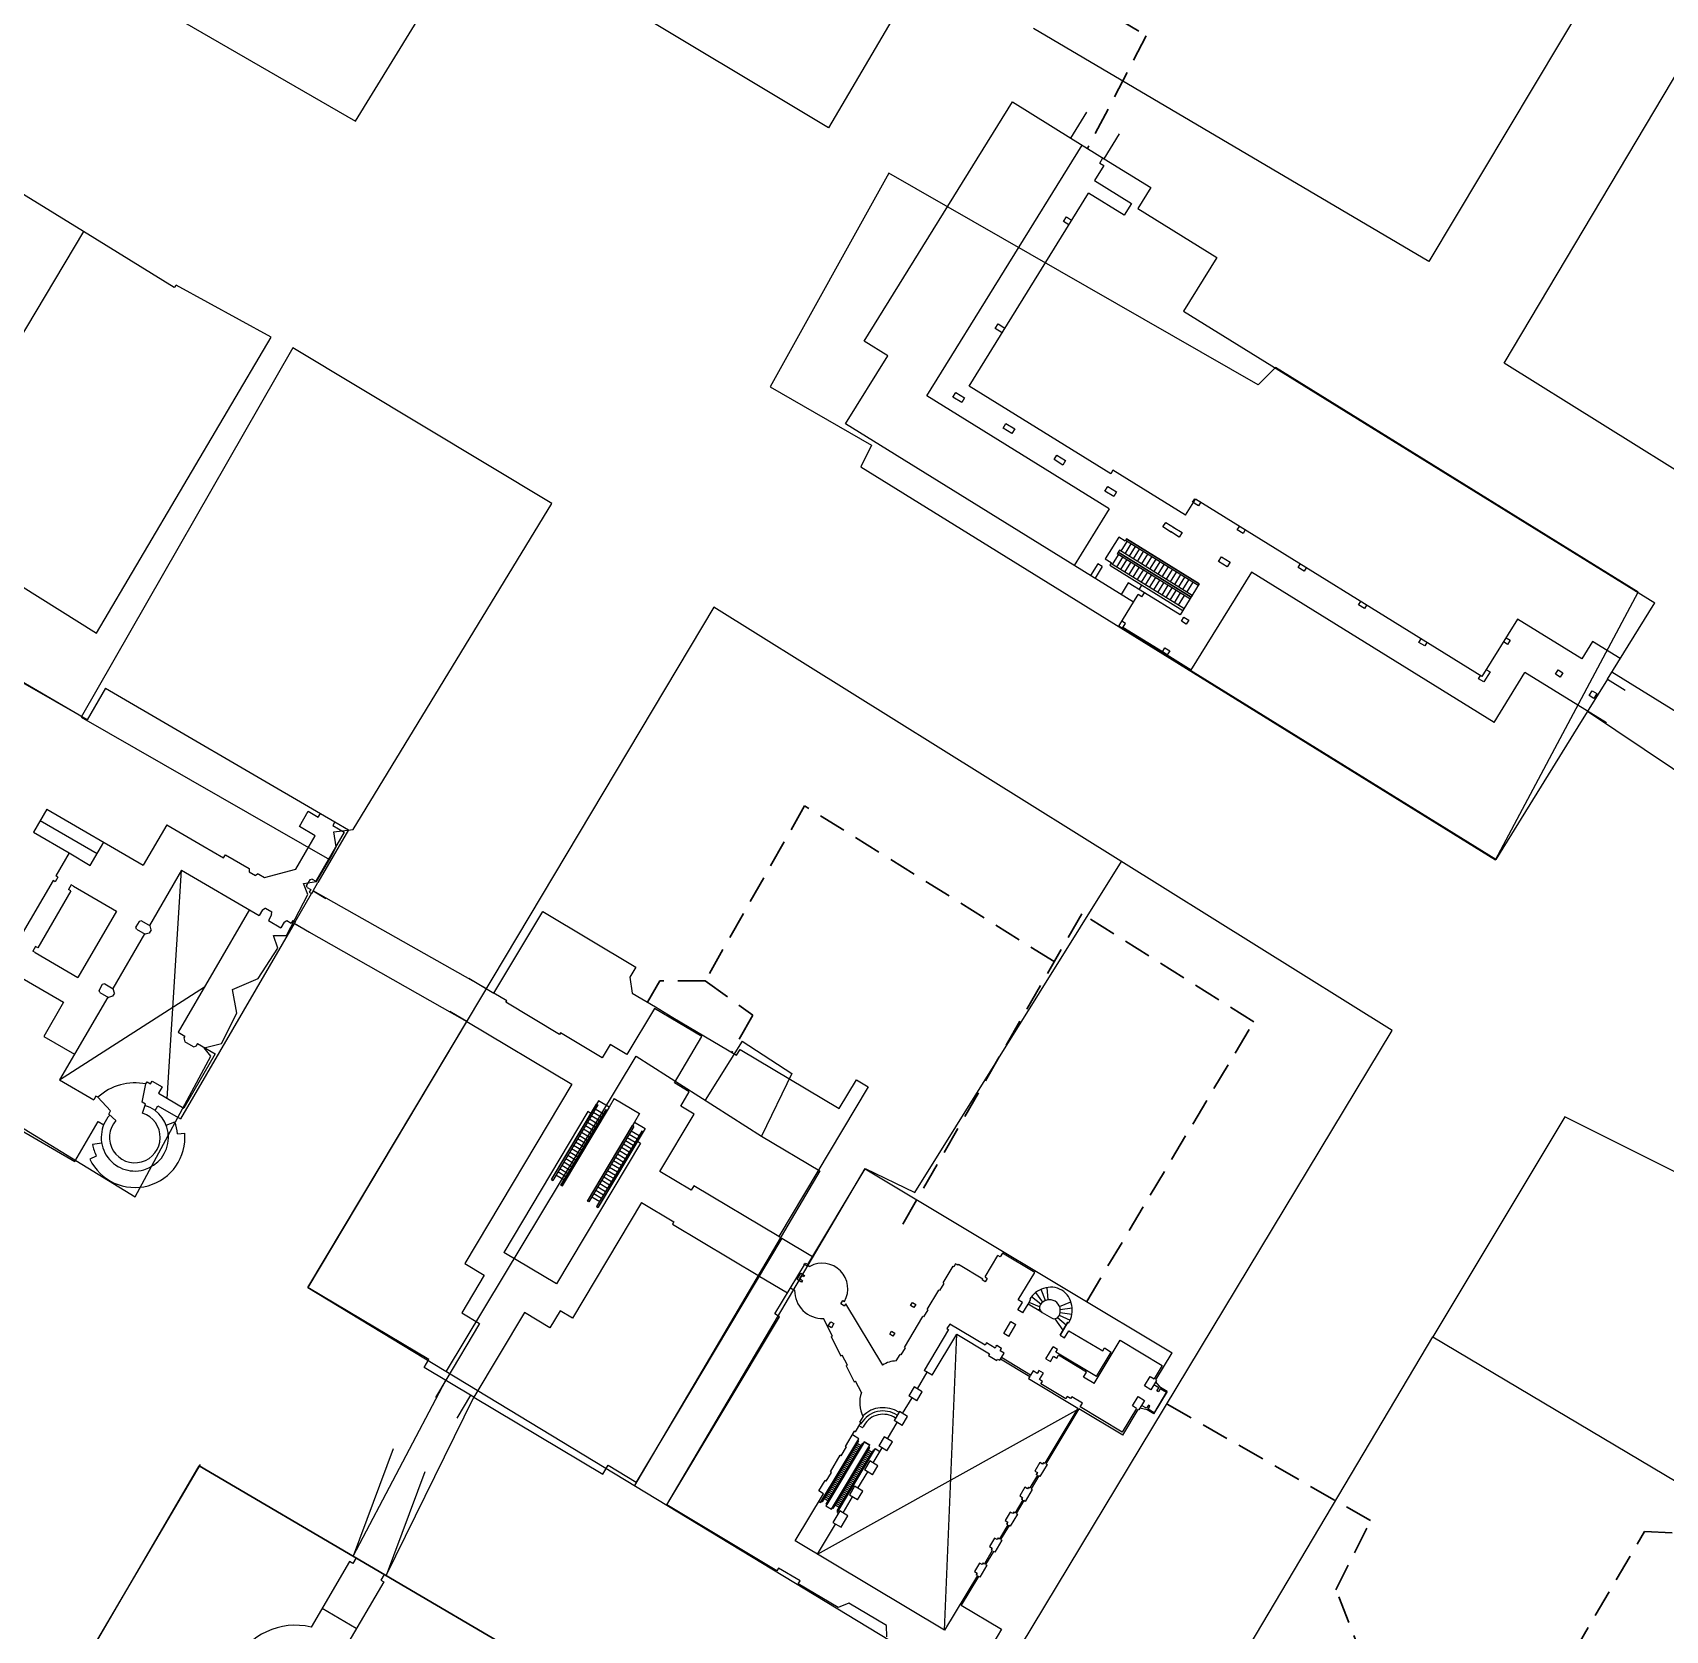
# Model space of a CAD drawing. Header units: inches. Extents: x 2320 to 12644, y -1199 to 8127.
# Drawn here: x 6858 to 7806, y 5001 to 5929 of the extents above; entities that cross this region are included whole.
import ezdxf

# ---------------------------------------------------------------- set-up
doc = ezdxf.new("R2010")
doc.units = ezdxf.units.IN
doc.header["$LTSCALE"] = 32
doc.header["$MEASUREMENT"] = 0
doc.linetypes.add('DASHED', pattern=[0.75, 0.5, -0.25])
doc.layers.add('Buildings', color=1, linetype='Continuous')
doc.layers.add('Floor Plan', color=4, linetype='Continuous')
doc.layers.add('Pathways', color=30, linetype='DASHED', lineweight=30)

msp = doc.modelspace()

# ---------------------------------------------------------------- linework, layer by layer
at = {"layer": 'Buildings'}
for p, q in [((7045.63, 5877.36), (7234.97, 6185.81)), ((7484.48, 6151.96), (7320.23, 5873.6)), ((6876.36, 5975.16), (7045.63, 5877.36)), ((7320.23, 5873.6), (7157.23, 5971.4)), ((7771.62, 5967.64), (7668.8, 5795.86)), ((7668.8, 5795.86), (7439.34, 5931.28)), ((7712.69, 5736.93), (7825.53, 5926.27)), ((6887.65, 5813.41), (6757.25, 5893.66)), ((7355.34, 5847.27), (7286.37, 5723.14)), ((7569.74, 5724.39), (7355.34, 5847.27)), ((6887.65, 5813.41), (6774.8, 5624.08)), ((6940.31, 5780.81), (6887.65, 5813.41)), ((6941.56, 5782.07), (6940.31, 5780.81)), ((6996.74, 5751.98), (6941.56, 5782.07)), ((7009.27, 5745.71), (6886.39, 5531.3)), ((6895.17, 5580.2), (6996.74, 5751.98)), ((7159.74, 5655.43), (7009.27, 5745.71)), ((7833.06, 5661.7), (7712.69, 5736.93)), ((7579.78, 5734.42), (7569.74, 5724.39)), ((7790.43, 5604.02), (7579.78, 5734.42)), ((7286.37, 5723.14), (7345.3, 5689.29)), ((7345.3, 5689.29), (7339.03, 5676.74)), ((7339.03, 5676.74), (7707.67, 5448.54)), ((7044.38, 5466.1), (7159.74, 5655.43)), ((6841.25, 5614.05), (6895.17, 5580.2)), ((6749.72, 5610.29), (6886.68, 5531.8)), ((7707.67, 5448.54), (7790.43, 5604.02)), ((7253.78, 5595.25), (7018.05, 5200.28)), ((7647.49, 5349.49), (7253.78, 5595.25)), ((6886.39, 5531.3), (7030.48, 5448.72)), ((7033.1, 5464.85), (7044.38, 5466.1)), ((7034.35, 5456.07), (7033.1, 5464.85)), ((7023.07, 5436.01), (7031.84, 5451.05)), ((7031.84, 5451.05), (7034.35, 5456.07)), ((7370.38, 5255.45), (7490.48, 5447.61)), ((7015.54, 5434.75), (7023.07, 5436.01)), ((7018.05, 5428.48), (7015.54, 5434.75)), ((7005.51, 5404.66), (7018.05, 5428.48)), ((7000.5, 5397.14), (6997.99, 5404.66)), ((6997.99, 5404.66), (7005.51, 5404.66)), ((6989.21, 5379.58), (7000.5, 5397.14)), ((6974.16, 5373.31), (6989.21, 5379.58)), ((6976.67, 5359.52), (6974.16, 5373.31)), ((6967.9, 5341.96), (6976.67, 5359.52)), ((7413.01, 4960.79), (7647.49, 5349.49)), ((6957.87, 5339.46), (6967.9, 5341.96)), ((6961.63, 5334.44), (6957.87, 5339.46)), ((7270.07, 5343.22), (7248.66, 5308.91)), ((7270.07, 5343.22), (7298.91, 5324.41)), ((6788.59, 5331.94), (6917.74, 5252.94)), ((6917.74, 5252.94), (6961.63, 5334.44)), ((7098.4, 5151.56), (7208.63, 5334.44)), ((7208.63, 5334.44), (7281.36, 5288.05)), ((7298.91, 5324.41), (7281.36, 5288.05)), ((7747.8, 5299.34), (7671.13, 5171.55)), ((7833.06, 5256.7), (7747.8, 5299.34)), ((7281.36, 5288.05), (7315.21, 5267.99)), ((7315.21, 5267.99), (7207.62, 5085.33)), ((7226.38, 5073.96), (7341.54, 5269.24)), ((7341.54, 5269.24), (7370.38, 5255.45)), ((7018.05, 5200.28), (7413.01, 4960.79)), ((7509.56, 4899.35), (7671.13, 5171.55)), ((7671.13, 5171.55), (7879.15, 5047.98)), ((6955.36, 5097.46), (6717.94, 4692.72)), ((7167.26, 4972.08), (6954.88, 5096.65))]:
    msp.add_line(p, q, dxfattribs=at)
at = {"layer": 'Floor Plan'}
for p, q in [((7341.07, 5749.58), (7427.08, 5888.53)), ((7427.08, 5888.53), (7461.01, 5867.53)), ((7461.01, 5867.53), (7470.3, 5882.54)), ((7480.36, 5855.55), (7489.3, 5869.98)), ((7377.39, 5717.88), (7467.53, 5863.49)), ((7461.01, 5867.53), (7480.36, 5855.55)), ((7480.19, 5851.6), (7474.8, 5842.9)), ((7477.82, 5853.07), (7479.63, 5856)), ((7477.82, 5853.07), (7480.19, 5851.6)), ((7480.36, 5855.55), (7507.37, 5838.83)), ((7474.8, 5842.9), (7496.23, 5829.63)), ((7401.88, 5723.62), (7471.23, 5835.64)), ((7491.99, 5822.78), (7471.23, 5835.64)), ((7507.37, 5838.83), (7499.87, 5826.7)), ((7456.74, 5819.08), (7458.4, 5821.76)), ((7458.4, 5821.76), (7461.46, 5819.86)), ((7496.23, 5829.63), (7491.99, 5822.78)), ((7499.87, 5826.7), (7545.82, 5798.25)), ((7459.8, 5817.18), (7456.74, 5819.08)), ((7545.82, 5798.25), (7526.49, 5767.03)), ((7526.49, 5767.03), (7800, 5597.71)), ((7417.16, 5756.98), (7418.82, 5759.66)), ((7421.05, 5754.58), (7417.16, 5756.98)), ((7418.82, 5759.66), (7422.71, 5757.26)), ((7354.65, 5741.18), (7341.07, 5749.58)), ((7330.21, 5701.7), (7354.65, 5741.18)), ((7483.31, 5652.31), (7377.39, 5717.88)), ((7392.54, 5717.21), (7394.2, 5719.89)), ((7397.65, 5714.05), (7392.54, 5717.21)), ((7394.2, 5719.89), (7399.31, 5716.73)), ((7399.31, 5716.73), (7397.65, 5714.05)), ((7484.21, 5672.65), (7401.88, 5723.62)), ((7497.47, 5598.15), (7330.21, 5701.7)), ((7421.64, 5699.2), (7423.3, 5701.88)), ((7426.75, 5696.03), (7421.64, 5699.2)), ((7423.3, 5701.88), (7428.41, 5698.71)), ((7428.41, 5698.71), (7426.75, 5696.03)), ((7451.23, 5680.88), (7452.89, 5683.56)), ((7456.34, 5677.72), (7451.23, 5680.88)), ((7452.89, 5683.56), (7458, 5680.4)), ((7458, 5680.4), (7456.34, 5677.72)), ((7485.47, 5674.68), (7484.21, 5672.65)), ((7527.54, 5648.64), (7485.47, 5674.68)), ((7480.79, 5662.58), (7482.45, 5665.26)), ((7485.91, 5659.42), (7480.79, 5662.58)), ((7482.45, 5665.26), (7487.56, 5662.1)), ((7487.56, 5662.1), (7485.91, 5659.42)), ((7483.31, 5652.31), (7462.99, 5619.49)), ((7527.54, 5648.64), (7533.3, 5657.94)), ((7531.73, 5656.13), (7532.98, 5658.14)), ((7535.12, 5654.04), (7531.73, 5656.13)), ((7699.72, 5554.92), (7533.3, 5657.94)), ((7536.36, 5656.05), (7535.12, 5654.04)), ((7514.43, 5641.76), (7516.08, 5644.44)), ((7519.54, 5638.6), (7514.43, 5641.76)), ((7516.08, 5644.44), (7521.19, 5641.28)), ((7520.44, 5641.74), (7525.55, 5638.58)), ((7557.61, 5640.12), (7558.85, 5642.13)), ((7488.83, 5635.84), (7481.03, 5623.24)), ((7492.47, 5633.58), (7488.83, 5635.84)), ((7493.52, 5633.37), (7490.02, 5627.71)), ((7495.91, 5631.89), (7492.41, 5626.23)), ((7493.3, 5634.92), (7492.47, 5633.58)), ((7534.93, 5607.74), (7492.67, 5633.89)), ((7493.3, 5634.92), (7535.56, 5608.76)), ((7535.56, 5608.76), (7493.3, 5634.92)), ((7523.9, 5635.9), (7518.79, 5639.06)), ((7525.55, 5638.58), (7523.9, 5635.9)), ((7560.99, 5638.02), (7557.61, 5640.12)), ((7562.24, 5640.03), (7560.99, 5638.02)), ((7481.03, 5623.24), (7484.48, 5621.1)), ((7485.25, 5620.01), (7488.76, 5625.67)), ((7487.65, 5618.53), (7491.15, 5624.19)), ((7489.17, 5628.24), (7487.9, 5626.19)), ((7530.16, 5600.04), (7487.9, 5626.19)), ((7488.53, 5627.22), (7530.79, 5601.06)), ((7530.79, 5601.06), (7488.53, 5627.22)), ((7531.42, 5602.08), (7489.17, 5628.24)), ((7490.04, 5617.05), (7493.54, 5622.71)), ((7498.3, 5630.41), (7494.8, 5624.75)), ((7500.7, 5628.93), (7497.19, 5623.27)), ((7503.09, 5627.45), (7499.58, 5621.79)), ((7505.48, 5625.97), (7501.97, 5620.31)), ((7507.87, 5624.49), (7504.36, 5618.83)), ((7510.26, 5623.01), (7506.75, 5617.35)), ((7546.73, 5621.76), (7548.39, 5624.44)), ((7551.84, 5618.6), (7546.73, 5621.76)), ((7548.39, 5624.44), (7553.5, 5621.28)), ((7476.67, 5620.34), (7472.51, 5613.61)), ((7479.24, 5618.75), (7475.07, 5612.02)), ((7479.24, 5618.75), (7476.67, 5620.34)), ((7484.48, 5621.1), (7483.58, 5619.63)), ((7483.58, 5619.63), (7526.02, 5593.36)), ((7526.66, 5594.38), (7484.21, 5620.65)), ((7492.43, 5615.57), (7495.93, 5621.23)), ((7494.82, 5614.09), (7498.32, 5619.75)), ((7497.21, 5612.61), (7500.71, 5618.27)), ((7499.6, 5611.13), (7503.1, 5616.79)), ((7501.99, 5609.65), (7505.49, 5615.31)), ((7504.38, 5608.17), (7507.88, 5613.83)), ((7506.77, 5606.69), (7510.27, 5612.35)), ((7512.65, 5621.53), (7509.14, 5615.87)), ((7515.04, 5620.05), (7511.53, 5614.39)), ((7517.43, 5618.57), (7513.93, 5612.91)), ((7519.82, 5617.09), (7516.32, 5611.43)), ((7522.21, 5615.61), (7518.71, 5609.95)), ((7524.6, 5614.13), (7521.1, 5608.47)), ((7526.99, 5612.65), (7523.49, 5606.99)), ((7565.87, 5615.55), (7530.5, 5558.42)), ((7553.5, 5621.28), (7551.84, 5618.6)), ((7706.75, 5528.34), (7565.87, 5615.55)), ((7593.01, 5618.2), (7594.25, 5620.21)), ((7596.39, 5616.11), (7593.01, 5618.2)), ((7597.63, 5618.12), (7596.39, 5616.11)), ((6889.8, 5529.78), (6752.87, 5609.43)), ((7494.38, 5609.38), (7490.21, 5602.65)), ((7503.74, 5603.59), (7494.38, 5609.38)), ((7502.22, 5608.27), (7500.55, 5605.56)), ((7502.28, 5601.22), (7503.74, 5603.59)), ((7524.43, 5590.78), (7503.74, 5603.59)), ((7509.16, 5605.21), (7512.66, 5610.87)), ((7511.55, 5603.73), (7515.05, 5609.39)), ((7513.94, 5602.25), (7517.44, 5607.91)), ((7516.33, 5600.77), (7519.83, 5606.43)), ((7518.72, 5599.29), (7522.22, 5604.95)), ((7521.11, 5597.81), (7524.61, 5603.47)), ((7535.56, 5608.76), (7524.43, 5590.78)), ((7529.38, 5611.17), (7525.88, 5605.51)), ((7531.77, 5609.69), (7528.27, 5604.03)), ((7535.56, 5608.76), (7534.93, 5607.74)), ((7488.84, 5584.21), (7500.17, 5602.53)), ((7502.28, 5601.22), (7500.17, 5602.53)), ((7523.5, 5596.33), (7527, 5601.99)), ((7526.66, 5594.38), (7526.02, 5593.36)), ((7531.42, 5602.08), (7530.16, 5600.04)), ((7628.07, 5596.5), (7629.32, 5598.51)), ((7631.45, 5594.4), (7628.07, 5596.5)), ((7632.7, 5596.41), (7631.45, 5594.4)), ((7772.56, 5553.38), (7800, 5597.71)), ((7707.75, 5448.7), (7488.84, 5584.21)), ((7492.72, 5585.77), (7490.61, 5587.08)), ((7491.25, 5583.41), (7492.72, 5585.77)), ((7720.34, 5588.22), (7699.72, 5554.92)), ((7757.64, 5565.14), (7720.34, 5588.22)), ((7514.2, 5569.21), (7491.25, 5583.41)), ((7663.14, 5574.79), (7664.38, 5576.8)), ((7666.52, 5572.7), (7663.14, 5574.79)), ((7667.76, 5574.71), (7666.52, 5572.7)), ((7714.64, 5573.62), (7712.04, 5575.24)), ((7713.68, 5577.46), (7716.09, 5575.96)), ((7716.09, 5575.96), (7714.64, 5573.62)), ((7763.97, 5575.37), (7757.64, 5565.14)), ((7780.02, 5565.43), (7763.97, 5575.37)), ((7516.99, 5567.48), (7530.81, 5558.92)), ((7697.72, 5553.65), (7698.84, 5555.47)), ((7704.4, 5557.66), (7700.75, 5551.77)), ((7702.06, 5559.11), (7704.4, 5557.66)), ((7706.75, 5528.34), (7724.65, 5557.26)), ((7771.95, 5527.98), (7724.65, 5557.26)), ((7878.64, 5493.38), (7775.09, 5557.48)), ((6900.47, 5548.11), (6889.8, 5529.78)), ((6900.47, 5548.11), (7025.31, 5475.49)), ((7700.75, 5551.77), (7697.72, 5553.65)), ((7772.56, 5553.38), (7755.43, 5525.72)), ((7772.56, 5553.38), (7782.88, 5546.99)), ((7761.02, 5534.74), (7862.85, 5466.59)), ((7755.43, 5525.72), (7707.75, 5448.7)), ((6866.51, 5477.96), (6858.68, 5464.5)), ((6895.6, 5452.03), (6862.59, 5471.23)), ((6866.51, 5477.96), (6922.42, 5445.44)), ((7013.09, 5467.81), (7018.25, 5476.68)), ((7018.25, 5476.68), (7024.04, 5473.31)), ((7024.04, 5473.31), (7025.31, 5475.49)), ((7025.31, 5475.49), (7033.67, 5470.63)), ((7033.67, 5470.63), (7032.4, 5468.45)), ((7033.67, 5470.63), (7041.66, 5465.98)), ((6858.68, 5464.5), (6879.31, 5452.5)), ((6936.04, 5468.84), (6922.42, 5445.44)), ((6936.04, 5468.84), (6956.97, 5456.67)), ((7010.93, 5443.08), (7022.22, 5462.49)), ((7022.22, 5462.49), (7013.09, 5467.81)), ((7039.11, 5464.55), (7022.57, 5436.11)), ((7041.66, 5465.98), (7023.85, 5435.36)), ((7032.4, 5468.45), (7039.11, 5464.55)), ((6566.98, 5456.97), (6882.7, 5273.32)), ((6879.31, 5452.5), (6871.58, 5439.22)), ((6879.31, 5452.5), (6891.68, 5445.3)), ((6891.68, 5445.3), (6899.51, 5458.77)), ((6956.97, 5456.67), (6969.06, 5449.63)), ((6969.06, 5449.63), (6970.14, 5451.48)), ((6969.06, 5449.63), (6970.14, 5451.48)), ((6970.14, 5451.48), (6983.92, 5443.47)), ((6944.69, 5442.53), (6926.04, 5410.46)), ((6936.37, 5309.96), (6944.69, 5442.53)), ((6944.69, 5442.53), (6989.81, 5416.29)), ((6983.92, 5443.47), (6983.83, 5441.65)), ((6983.83, 5441.65), (6983.91, 5441.61)), ((6983.91, 5441.61), (6987.62, 5439.45)), ((6992.81, 5438.29), (7010.93, 5443.08)), ((6870.02, 5436.53), (6850.8, 5403.49)), ((6871.34, 5435.76), (6870.02, 5436.53)), ((6872.9, 5438.45), (6871.34, 5435.76)), ((6872.9, 5438.45), (6871.58, 5439.22)), ((6880.61, 5433.96), (6879.05, 5431.28)), ((6881.94, 5433.19), (6880.61, 5433.96)), ((6881.94, 5433.19), (6906.86, 5418.69)), ((6989.15, 5440.42), (6987.62, 5439.45)), ((6989.15, 5440.42), (6989.44, 5440.25)), ((6989.44, 5440.25), (6992.81, 5438.29)), ((7019.11, 5436.96), (7017.28, 5433.8)), ((7017.64, 5432.43), (7017.28, 5433.8)), ((7017.64, 5432.43), (7019.72, 5431.22)), ((7020.49, 5437.32), (7019.11, 5436.96)), ((7020.49, 5437.32), (7022.57, 5436.11)), ((7021.01, 5430.47), (7023.85, 5435.36)), ((6880.38, 5430.51), (6861.16, 5397.47)), ((6880.38, 5430.51), (6879.05, 5431.28)), ((7010.59, 5412.56), (7020.09, 5428.9)), ((7019.72, 5431.22), (7018.81, 5429.65)), ((7018.81, 5429.65), (7020.09, 5428.9)), ((7021.01, 5430.47), (7020.09, 5428.9)), ((7021.01, 5430.47), (7028.48, 5426.12)), ((7121.59, 5373.76), (7021.01, 5430.47)), ((6906.86, 5418.69), (6884.52, 5380.28)), ((6921.37, 5413.18), (6919.99, 5412.81)), ((6921.37, 5413.18), (6926.37, 5410.27)), ((6984.07, 5419.62), (6942.63, 5348.39)), ((6991.72, 5419.58), (6989.81, 5416.29)), ((6991.72, 5419.58), (6993.26, 5420.54)), ((6993.26, 5420.54), (6993.33, 5420.5)), ((6993.33, 5420.5), (6997.04, 5418.34)), ((6996.96, 5416.53), (6995.04, 5413.24)), ((6995.04, 5413.24), (7002.29, 5409.03)), ((6996.96, 5416.53), (6997.04, 5418.34)), ((7004.2, 5412.32), (7005.74, 5413.28)), ((7005.74, 5413.28), (7005.81, 5413.24)), ((7005.81, 5413.24), (7008.39, 5411.74)), ((7009.3, 5413.31), (7008.39, 5411.74)), ((7009.3, 5413.31), (7010.59, 5412.56)), ((7126.06, 5371.09), (7154.39, 5418.56)), ((7154.39, 5418.56), (7208.49, 5386.27)), ((6805.56, 5406.83), (6876.1, 5365.8)), ((6923.19, 5405.57), (6904.68, 5373.74)), ((6919.99, 5412.81), (6918.16, 5409.66)), ((6918.52, 5408.28), (6918.16, 5409.66)), ((6918.52, 5408.28), (6923.52, 5405.37)), ((6925.87, 5406), (6923.52, 5405.37)), ((6926.99, 5407.92), (6925.87, 5406)), ((6926.99, 5407.92), (6926.37, 5410.27)), ((7010.59, 5412.56), (6944.01, 5298.1)), ((7004.2, 5412.32), (7002.29, 5409.03)), ((7018.98, 5406.42), (7010.04, 5411.62)), ((7010.04, 5411.62), (7110.21, 5354.7)), ((6859.83, 5398.24), (6858.27, 5395.55)), ((6859.59, 5394.78), (6858.27, 5395.55)), ((6859.59, 5394.78), (6884.52, 5380.28)), ((6861.16, 5397.47), (6859.83, 5398.24)), ((7208.49, 5386.27), (7204.98, 5380.39)), ((6898.63, 5376.09), (6896.8, 5372.94)), ((6900.01, 5376.46), (6898.63, 5376.09)), ((6900.01, 5376.46), (6905.01, 5373.55)), ((7111.47, 5379.79), (7126.06, 5371.09)), ((7204.98, 5380.39), (7206.39, 5371.13)), ((6876.1, 5365.8), (6864.6, 5346.03)), ((6873.84, 5320.73), (6958.02, 5374.84)), ((6901.83, 5368.85), (6882.5, 5335.61)), ((6897.16, 5371.56), (6896.8, 5372.94)), ((6897.16, 5371.56), (6902.16, 5368.65)), ((6904.51, 5369.28), (6902.16, 5368.65)), ((6905.63, 5371.2), (6904.51, 5369.28)), ((6905.63, 5371.2), (6905.01, 5373.55)), ((7133.46, 5366.67), (7126.06, 5371.09)), ((7132.95, 5365.82), (7133.46, 5366.67)), ((7164.16, 5347.19), (7132.95, 5365.82)), ((7206.39, 5371.13), (7219.82, 5363.12)), ((7110.21, 5354.7), (7100.46, 5360.52)), ((7219.3, 5362.26), (7203.29, 5335.42)), ((7246.81, 5345.85), (7219.3, 5362.26)), ((7219.82, 5363.12), (7229.97, 5357.06)), ((7229.97, 5357.06), (7266.87, 5335.04)), ((6942.63, 5348.39), (6946.56, 5346.1)), ((7018.05, 5200.28), (7110.21, 5354.7)), ((7110.21, 5354.7), (7171.22, 5318.28)), ((7164.66, 5348.02), (7164.16, 5347.19)), ((7188.94, 5333.52), (7164.66, 5348.02)), ((6864.6, 5346.03), (6882.5, 5335.61)), ((6946.56, 5346.1), (6946, 5345.14)), ((6946, 5345.14), (6946.62, 5342.79)), ((6951.62, 5339.89), (6946.62, 5342.79)), ((6951.62, 5339.89), (6952.99, 5340.25)), ((6953.91, 5341.83), (6952.99, 5340.25)), ((6953.91, 5341.83), (6964.23, 5335.82)), ((7193.54, 5341.24), (7188.94, 5333.52)), ((7203.29, 5335.42), (7193.54, 5341.24)), ((7230.79, 5319.01), (7246.81, 5345.85)), ((7266.87, 5335.04), (7268.93, 5338.49)), ((7268.93, 5338.49), (7326.54, 5304.11)), ((6882.5, 5335.61), (6873.84, 5320.73)), ((6964.23, 5335.82), (6945.95, 5304.39)), ((6873.84, 5320.73), (6893.65, 5309.2)), ((6921.77, 5307.74), (6923.98, 5318.38)), ((6923.98, 5318.38), (6924.67, 5319.57)), ((6924.67, 5319.57), (6926.67, 5318.41)), ((6926.67, 5318.41), (6927.59, 5319.99)), ((6927.59, 5319.99), (6933.31, 5316.66)), ((7239.46, 5313.83), (7230.79, 5319.01)), ((7326.54, 5304.11), (7336.55, 5320.87)), ((7336.55, 5320.87), (7343.42, 5316.77)), ((6894.93, 5311.4), (6893.65, 5309.2)), ((6896.12, 5310.71), (6894.93, 5311.4)), ((6903.46, 5302.7), (6896.12, 5310.71)), ((6933.31, 5316.66), (6931.17, 5312.98)), ((6931.17, 5312.98), (6945.95, 5304.39)), ((7171.22, 5318.28), (7109.09, 5214.18)), ((7195.91, 5310.03), (7192.89, 5304.97)), ((7195.91, 5310.03), (7210.63, 5301.24)), ((7234.5, 5305.52), (7239.46, 5313.83)), ((7343.42, 5316.77), (7291.52, 5229.8)), ((6902.42, 5300.82), (6903.46, 5302.7)), ((6906.52, 5297.16), (6902.42, 5300.82)), ((6923.63, 5306.65), (6921.77, 5307.74)), ((6921.97, 5301.41), (6923.63, 5306.65)), ((6929.33, 5302.91), (6930.95, 5305.69)), ((6930.95, 5305.69), (6944.01, 5298.1)), ((7180.61, 5302.32), (7131.79, 5220.52)), ((7159.39, 5262.88), (7185.56, 5306.71)), ((7186.71, 5308.66), (7159.48, 5263.02)), ((7186.37, 5306.22), (7160.21, 5262.39)), ((7190.91, 5303.52), (7164.75, 5259.68)), ((7165.57, 5259.19), (7191.73, 5303.03)), ((7192.89, 5304.97), (7165.65, 5259.34)), ((7182.32, 5301.29), (7180.61, 5302.32)), ((7187.11, 5297.15), (7182.58, 5299.86)), ((7188.26, 5299.07), (7183.72, 5301.78)), ((7189.4, 5300.99), (7184.86, 5303.69)), ((7185.56, 5306.71), (7186.37, 5306.22)), ((7192.89, 5304.97), (7186.71, 5308.66)), ((7190.91, 5303.52), (7191.73, 5303.03)), ((7210.63, 5301.24), (7207.62, 5296.18)), ((7210.63, 5301.24), (7207.62, 5296.18)), ((7222.44, 5267.49), (7242.35, 5300.84)), ((7242.35, 5300.84), (7234.5, 5305.52)), ((6882.7, 5273.32), (6896.21, 5296.56)), ((6896.21, 5296.56), (6899.44, 5294.68)), ((6935.73, 5294.4), (6940.7, 5296.33)), ((7181.39, 5287.57), (7176.86, 5290.28)), ((7182.54, 5289.49), (7178, 5292.19)), ((7183.68, 5291.4), (7179.14, 5294.11)), ((7184.82, 5293.32), (7180.29, 5296.03)), ((7180.3, 5250.4), (7206.46, 5294.24)), ((7207.62, 5296.18), (7180.38, 5250.55)), ((7207.28, 5293.75), (7181.11, 5249.91)), ((7185.97, 5295.24), (7181.43, 5297.94)), ((7211.81, 5291.04), (7185.65, 5247.21)), ((7186.47, 5246.72), (7212.63, 5290.55)), ((7213.79, 5292.5), (7186.55, 5246.86)), ((7205.77, 5291.22), (7210.3, 5288.51)), ((7207.28, 5293.75), (7206.46, 5294.24)), ((7207.62, 5296.18), (7213.79, 5292.5)), ((7207.62, 5296.18), (7213.79, 5292.5)), ((7213.79, 5292.5), (7209.4, 5285.13)), ((7212.63, 5290.55), (7211.81, 5291.04)), ((6898.29, 5284.1), (6893.03, 5283.21)), ((6942.29, 5289.5), (6946.49, 5289.87)), ((7211.11, 5284.11), (7162.29, 5202.31)), ((7175.67, 5277.99), (7171.14, 5280.7)), ((7176.82, 5279.91), (7172.28, 5282.61)), ((7177.96, 5281.82), (7173.43, 5284.53)), ((7179.11, 5283.74), (7174.57, 5286.45)), ((7180.25, 5285.65), (7175.71, 5288.36)), ((7200.05, 5281.64), (7204.58, 5278.93)), ((7201.19, 5283.55), (7205.73, 5280.85)), ((7202.33, 5285.47), (7206.87, 5282.76)), ((7203.48, 5287.39), (7208.01, 5284.68)), ((7204.62, 5289.3), (7209.16, 5286.59)), ((7209.4, 5285.13), (7211.11, 5284.11)), ((7209.4, 5285.13), (7211.11, 5284.11)), ((6895.16, 5276.53), (6891.37, 5274.7)), ((7169.96, 5268.41), (7165.42, 5271.11)), ((7171.1, 5270.32), (7166.56, 5273.03)), ((7172.24, 5272.24), (7167.71, 5274.95)), ((7173.39, 5274.16), (7168.85, 5276.86)), ((7174.53, 5276.07), (7169.99, 5278.78)), ((7194.33, 5272.05), (7198.86, 5269.35)), ((7195.47, 5273.97), (7200.01, 5271.26)), ((7196.62, 5275.89), (7201.15, 5273.18)), ((7197.76, 5277.8), (7202.3, 5275.1)), ((7198.9, 5279.72), (7203.44, 5277.01)), ((7159.39, 5262.88), (7160.21, 5262.39)), ((7160.21, 5262.39), (7159.39, 5262.88)), ((7166.52, 5262.66), (7161.99, 5265.36)), ((7167.67, 5264.57), (7163.13, 5267.28)), ((7168.81, 5266.49), (7164.28, 5269.2)), ((7188.61, 5262.47), (7193.15, 5259.76)), ((7189.75, 5264.39), (7194.29, 5261.68)), ((7190.9, 5266.3), (7195.43, 5263.6)), ((7192.04, 5268.22), (7196.58, 5265.51)), ((7193.18, 5270.14), (7197.72, 5267.43)), ((7240.62, 5256.64), (7222.44, 5267.49)), ((7308.3, 5213.61), (7341.62, 5269.2)), ((7341.62, 5269.2), (7519.89, 5162.33)), ((7164.75, 5259.68), (7165.57, 5259.19)), ((7182.89, 5252.89), (7187.43, 5250.18)), ((7184.03, 5254.81), (7188.57, 5252.1)), ((7185.18, 5256.72), (7189.71, 5254.02)), ((7186.32, 5258.64), (7190.86, 5255.93)), ((7187.47, 5260.56), (7192, 5257.85)), ((7242.18, 5259.25), (7240.62, 5256.64)), ((7291.52, 5229.8), (7242.18, 5259.25)), ((7211.75, 5249.57), (7171.61, 5182.32)), ((7181.11, 5249.91), (7180.3, 5250.4)), ((7186.47, 5246.72), (7185.65, 5247.21)), ((7185.65, 5247.21), (7186.47, 5246.72)), ((7211.75, 5249.57), (7230.53, 5238.36)), ((7230.53, 5238.36), (7229.7, 5236.97)), ((7229.7, 5236.97), (7280.14, 5206.87)), ((7293.22, 5228.78), (7208.71, 5087.18)), ((7291.52, 5229.8), (7293.22, 5228.78)), ((7293.22, 5228.78), (7311.01, 5218.13)), ((7109.09, 5214.18), (7120.41, 5207.43)), ((7162.29, 5202.31), (7131.79, 5220.52)), ((7289.21, 5184.89), (7306.92, 5214.43)), ((7306.92, 5214.43), (7308.3, 5213.61)), ((7411.17, 5206.32), (7418.71, 5218.89)), ((7420.04, 5218.09), (7418.71, 5218.89)), ((7421.26, 5220.13), (7420.04, 5218.09)), ((7440.02, 5208.89), (7421.26, 5220.13)), ((7120.41, 5207.43), (7107.34, 5185.54)), ((7279.46, 5207.28), (7296.51, 5197.06)), ((7302.09, 5204.89), (7304.27, 5208.53)), ((7304.65, 5203.35), (7302.09, 5204.89)), ((7304.54, 5207.25), (7303.4, 5205.35)), ((7303.4, 5205.35), (7305.2, 5204.27)), ((7304.27, 5208.53), (7306.42, 5207.24)), ((7305.93, 5206.42), (7304.54, 5207.25)), ((7305.79, 5214.03), (7308.23, 5212.57)), ((7306.42, 5207.24), (7305.93, 5206.42)), ((7308.23, 5212.57), (7308.53, 5213.07)), ((7308.53, 5213.07), (7309.47, 5212.5)), ((7386.78, 5202.84), (7392.6, 5212.54)), ((7395.37, 5213.15), (7393.99, 5213.98)), ((7395.37, 5213.15), (7395.74, 5213.77)), ((7395.74, 5213.77), (7409.89, 5205.3)), ((7409.51, 5204.67), (7409.89, 5205.3)), ((7411.34, 5203.58), (7409.51, 5204.67)), ((7411.17, 5206.32), (7412.5, 5205.52)), ((7412.5, 5205.52), (7411.34, 5203.58)), ((7430.49, 5192.98), (7440.02, 5208.89)), ((7088.21, 5158.4), (7018.05, 5200.28)), ((7298.31, 5200.06), (7300.64, 5198.67)), ((7305.2, 5204.27), (7304.65, 5203.35)), ((7377.6, 5187.52), (7384.27, 5198.65)), ((7444.72, 5191.74), (7440.66, 5197.33)), ((7446.22, 5192.63), (7443.8, 5199.15)), ((7447.92, 5193.07), (7447.32, 5200.22)), ((7143.69, 5185.73), (7114.37, 5136.61)), ((7158.57, 5176.85), (7143.69, 5185.73)), ((7164.4, 5186.62), (7158.57, 5176.85)), ((7171.61, 5182.32), (7164.4, 5186.62)), ((7327.49, 5190.65), (7328.68, 5192.62)), ((7329.53, 5189.43), (7327.49, 5190.65)), ((7328.68, 5192.62), (7329.54, 5192.1)), ((7330.26, 5190.65), (7329.53, 5189.43)), ((7330.26, 5190.65), (7351.67, 5155.11)), ((7430.25, 5187.24), (7432.85, 5191.57)), ((7432.85, 5191.57), (7430.49, 5192.98)), ((7433.14, 5185.51), (7436.15, 5190.54)), ((7436.15, 5190.54), (7437.66, 5193.05)), ((7444.33, 5185.76), (7436.21, 5190.62)), ((7442.84, 5188.94), (7436.73, 5191.52)), ((7437.66, 5193.05), (7437.1, 5193.38)), ((7443.53, 5190.49), (7438.09, 5194.81)), ((7443.03, 5187.26), (7441.48, 5187.46)), ((7444.33, 5185.76), (7449.71, 5182.53)), ((7454.46, 5189.15), (7461.05, 5191.99)), ((7454.8, 5185.69), (7461.64, 5184.75)), ((7454.87, 5187.44), (7461.77, 5188.38)), ((7117.72, 5179.35), (7098.03, 5146.36)), ((7107.34, 5185.54), (7117.72, 5179.35)), ((7226.38, 5073.96), (7291.9, 5183.27)), ((7291.9, 5183.27), (7289.21, 5184.89)), ((7322.67, 5171.93), (7317.4, 5182.23)), ((7364.37, 5165.46), (7375.09, 5183.34)), ((7390.68, 5178.99), (7389.09, 5176.34)), ((7389.09, 5176.34), (7390.01, 5175.79)), ((7411.22, 5166.68), (7390.68, 5178.99)), ((7422.06, 5173.57), (7426.14, 5180.38)), ((7424.95, 5171.84), (7429.03, 5178.65)), ((7451.64, 5182.1), (7456.45, 5175.35)), ((7453.21, 5182.72), (7458.37, 5178.55)), ((7454.25, 5184.06), (7460.62, 5181.3)), ((7454.77, 5172.55), (7459.28, 5180.08)), ((7459.28, 5180.08), (7454.95, 5172.84)), ((7459.28, 5180.08), (7459.83, 5179.75)), ((7321.82, 5171.5), (7322.67, 5171.93)), ((7321.82, 5171.5), (7327.42, 5160.58)), ((7390.01, 5175.79), (7375.8, 5152.08)), ((7380.49, 5149.27), (7394.81, 5173.15)), ((7387.7, 5001.19), (7394.81, 5173.15)), ((7394.81, 5173.15), (7413.76, 5161.79)), ((7412.03, 5168.03), (7411.22, 5166.68)), ((7416.97, 5165.07), (7412.03, 5168.03)), ((7417.63, 5166.19), (7417.95, 5166.71)), ((7457.38, 5170.98), (7459.87, 5175.14)), ((7459.87, 5175.14), (7479.51, 5163.36)), ((7474.48, 5144.44), (7489.6, 5169.65)), ((7489.6, 5169.65), (7514.07, 5154.99)), ((7085.49, 5153.84), (7088.21, 5158.4)), ((7327.42, 5160.58), (7328.26, 5161.01)), ((7331.26, 5155.15), (7328.26, 5161.01)), ((7359.65, 5157.58), (7361.87, 5161.28)), ((7413.76, 5161.79), (7413.13, 5160.73)), ((7413.13, 5160.73), (7417.94, 5157.85)), ((7417.63, 5166.19), (7416.97, 5165.07)), ((7417.94, 5157.85), (7418.44, 5158.69)), ((7418.44, 5158.69), (7419.71, 5157.93)), ((7419.71, 5157.93), (7420.65, 5159.51)), ((7419.96, 5163.53), (7420.52, 5164.46)), ((7422.24, 5162.16), (7419.96, 5163.53)), ((7420.18, 5158.72), (7437.11, 5148.57)), ((7420.52, 5164.46), (7420.83, 5164.98)), ((7420.65, 5159.51), (7422.24, 5162.16)), ((7437.58, 5149.36), (7420.65, 5159.51)), ((7446.57, 5158.88), (7450.66, 5165.69)), ((7449.18, 5157.31), (7450.97, 5160.3)), ((7450.97, 5160.3), (7452.81, 5159.2)), ((7452.34, 5162.59), (7453.26, 5164.13)), ((7475.93, 5148.45), (7452.34, 5162.59)), ((7452.81, 5159.2), (7453.8, 5160.85)), ((7470.12, 5151.06), (7453.8, 5160.85)), ((7475.93, 5148.45), (7484.51, 5162.76)), ((7479.51, 5163.36), (7480.57, 5165.13)), ((7480.57, 5165.13), (7484.51, 5162.76)), ((7510.43, 5146.55), (7519.89, 5162.33)), ((7114.37, 5136.61), (7085.49, 5153.84)), ((7330.51, 5154.76), (7331.26, 5155.15)), ((7330.51, 5154.76), (7335.29, 5145.43)), ((7371.91, 5141.37), (7377.66, 5150.97)), ((7380.49, 5149.27), (7375.8, 5152.08)), ((7437.11, 5148.57), (7436.41, 5147.41)), ((7437.11, 5148.57), (7437.58, 5149.36)), ((7439.06, 5151.83), (7437.58, 5149.36)), ((7441.48, 5150.38), (7439.06, 5151.83)), ((7442.15, 5151.49), (7441.48, 5150.38)), ((7442.15, 5151.49), (7442.46, 5152.02)), ((7442.83, 5146.72), (7444.75, 5149.93)), ((7444.75, 5149.93), (7445.07, 5150.46)), ((7468.35, 5148.12), (7470.12, 5151.06)), ((7474.48, 5144.44), (7468.35, 5148.12)), ((7514.07, 5154.99), (7509.39, 5147.18)), ((7044.36, 5044.17), (7098.03, 5146.36)), ((7098.03, 5146.36), (7092.1, 5136.41)), ((7335.29, 5145.43), (7336.04, 5145.82)), ((7339.36, 5139.32), (7336.04, 5145.82)), ((7370.05, 5142.49), (7366.95, 5137.33)), ((7374.74, 5139.67), (7370.05, 5142.49)), ((7371.65, 5134.51), (7374.74, 5139.67)), ((7436.41, 5147.41), (7465.06, 5130.24)), ((7444.51, 5145.71), (7442.83, 5146.72)), ((7443.64, 5144.27), (7444.51, 5145.71)), ((7458.17, 5135.56), (7443.64, 5144.27)), ((7509.1, 5126.88), (7516.8, 5139.73)), ((7516.87, 5139.86), (7509.17, 5127)), ((7512.05, 5142), (7509.25, 5143.68)), ((7513.14, 5142.09), (7510.26, 5145.36)), ((7510.43, 5146.55), (7510.83, 5146.31)), ((7510.97, 5140.2), (7512.05, 5142)), ((7511.89, 5139.65), (7510.97, 5140.2)), ((7512.95, 5141.42), (7511.89, 5139.65)), ((7516.53, 5139.28), (7512.95, 5141.42)), ((7516.87, 5139.86), (7513.14, 5142.09)), ((7063.55, 5032.91), (7114.37, 5136.61)), ((7104.7, 5124.29), (7112.66, 5137.63)), ((7114.37, 5136.61), (7189.24, 5091.92)), ((7313.91, 5045.43), (7465.73, 5129.84)), ((7363.34, 5127.08), (7368.81, 5136.21)), ((7371.65, 5134.51), (7366.95, 5137.33)), ((7465.06, 5130.24), (7445.85, 5098.18)), ((7465.73, 5129.84), (7446.51, 5097.78)), ((7458.95, 5136.87), (7458.17, 5135.56)), ((7460.9, 5135.69), (7458.95, 5136.87)), ((7461.57, 5136.81), (7460.9, 5135.69)), ((7467.71, 5133.13), (7461.57, 5136.81)), ((7491.24, 5114.55), (7465.73, 5129.84)), ((7466.35, 5130.88), (7467.71, 5133.13)), ((7490.82, 5116.21), (7466.35, 5130.88)), ((7499.11, 5130.03), (7490.82, 5116.21)), ((7491.24, 5114.55), (7500.15, 5129.41)), ((7505.37, 5129.11), (7501.13, 5130.12)), ((7504.93, 5130.12), (7502.13, 5131.8)), ((7506.01, 5131.93), (7504.93, 5130.12)), ((7509.1, 5126.88), (7505.37, 5129.11)), ((7505.87, 5129.6), (7506.93, 5131.38)), ((7509.44, 5127.46), (7505.87, 5129.6)), ((7506.93, 5131.38), (7506.01, 5131.93)), ((7336.03, 5116.39), (7339.15, 5121.6)), ((7339.41, 5119.07), (7338.11, 5119.85)), ((7338.58, 5121.94), (7340.48, 5125.11)), ((7339.15, 5121.6), (7338.58, 5121.94)), ((7339.03, 5120.85), (7338.79, 5120.99)), ((7339.03, 5120.85), (7339.34, 5121.37)), ((7340.99, 5120.37), (7340.36, 5119.31)), ((7354.53, 5112.38), (7360.19, 5121.82)), ((7361.48, 5128.2), (7358.33, 5122.93)), ((7363.02, 5120.12), (7358.33, 5122.93)), ((7366.18, 5125.38), (7361.48, 5128.2)), ((7363.02, 5120.12), (7366.18, 5125.38)), ((7315.66, 5075.3), (7337.89, 5112.4)), ((7337.3, 5111.4), (7316.12, 5076.07)), ((7337.71, 5111.15), (7316.53, 5075.82)), ((7340.01, 5109.78), (7318.83, 5074.44)), ((7330.2, 5107.96), (7335.46, 5116.73)), ((7337.89, 5112.4), (7334.19, 5114.62)), ((7336.03, 5116.39), (7335.46, 5116.73)), ((7336.95, 5109.87), (7339.24, 5108.49)), ((7337.3, 5111.4), (7337.71, 5111.15)), ((7340.01, 5109.78), (7340.43, 5109.53)), ((7341.02, 5110.52), (7344.26, 5108.58)), ((7352.67, 5113.5), (7349.54, 5108.29)), ((7357.36, 5110.68), (7352.67, 5113.5)), ((7354.24, 5105.47), (7357.36, 5110.68)), ((7067.48, 5106.54), (7044.36, 5044.17)), ((7340.43, 5109.53), (7319.25, 5074.19)), ((7321.37, 5093.22), (7327.11, 5102.8)), ((7343.67, 5107.58), (7322.49, 5072.25)), ((7344.08, 5107.34), (7322.9, 5072)), ((7347.39, 5106.7), (7325.16, 5069.61)), ((7346.38, 5105.96), (7325.2, 5070.62)), ((7346.8, 5105.71), (7325.62, 5070.37)), ((7327.68, 5102.46), (7327.11, 5102.8)), ((7327.68, 5102.46), (7330.77, 5107.62)), ((7330.77, 5107.62), (7330.2, 5107.96)), ((7331.7, 5101.13), (7334, 5099.75)), ((7332.29, 5102.1), (7334.59, 5100.72)), ((7332.87, 5103.07), (7335.17, 5101.69)), ((7333.45, 5104.04), (7335.75, 5102.66)), ((7334.03, 5105.01), (7336.33, 5103.64)), ((7334.62, 5105.99), (7336.92, 5104.61)), ((7335.2, 5106.96), (7337.5, 5105.58)), ((7335.78, 5107.93), (7338.08, 5106.55)), ((7336.36, 5108.9), (7338.66, 5107.52)), ((7340.4, 5101.2), (7342.7, 5099.82)), ((7340.99, 5102.17), (7343.29, 5100.79)), ((7341.57, 5103.14), (7343.87, 5101.76)), ((7342.15, 5104.11), (7344.45, 5102.73)), ((7342.73, 5105.08), (7345.03, 5103.7)), ((7343.32, 5106.05), (7345.61, 5104.67)), ((7343.67, 5107.58), (7344.08, 5107.34)), ((7346.15, 5098.4), (7351.4, 5107.17)), ((7346.38, 5105.96), (7346.8, 5105.71)), ((7347.39, 5106.7), (7350.14, 5105.06)), ((7354.24, 5105.47), (7349.54, 5108.29)), ((6831.51, 4885.58), (6954.87, 5096.66)), ((6954.87, 5096.66), (7173.6, 4968.36)), ((7085.94, 5093.29), (7063.55, 5032.91)), ((7189.24, 5091.92), (7192.27, 5097)), ((7192.27, 5097), (7208.71, 5087.18)), ((7318.9, 5087.81), (7321.94, 5092.88)), ((7321.94, 5092.88), (7321.37, 5093.22)), ((7325.88, 5091.41), (7328.18, 5090.04)), ((7326.46, 5092.39), (7328.76, 5091.01)), ((7327.05, 5093.36), (7329.35, 5091.98)), ((7327.63, 5094.33), (7329.93, 5092.95)), ((7328.21, 5095.3), (7330.51, 5093.92)), ((7328.79, 5096.27), (7331.09, 5094.89)), ((7329.38, 5097.24), (7331.67, 5095.86)), ((7329.96, 5098.21), (7332.26, 5096.84)), ((7330.54, 5099.19), (7332.84, 5097.81)), ((7331.12, 5100.16), (7333.42, 5098.78)), ((7334.58, 5091.48), (7336.88, 5090.1)), ((7335.16, 5092.45), (7337.46, 5091.07)), ((7335.75, 5093.42), (7338.04, 5092.05)), ((7336.33, 5094.4), (7338.63, 5093.02)), ((7336.91, 5095.37), (7339.21, 5093.99)), ((7337.31, 5083.66), (7343.05, 5093.24)), ((7337.49, 5096.34), (7339.79, 5094.96)), ((7338.07, 5097.31), (7340.37, 5095.93)), ((7338.66, 5098.28), (7340.96, 5096.9)), ((7339.24, 5099.25), (7341.54, 5097.87)), ((7339.82, 5100.22), (7342.12, 5098.85)), ((7344.29, 5099.52), (7341.19, 5094.35)), ((7345.89, 5091.54), (7341.19, 5094.35)), ((7348.98, 5096.7), (7344.29, 5099.52)), ((7345.89, 5091.54), (7348.98, 5096.7)), ((7441.69, 5091.25), (7437.23, 5083.81)), ((7442.36, 5090.85), (7437.9, 5083.41)), ((7442.99, 5098.59), (7440.04, 5093.66)), ((7440.04, 5093.66), (7441.56, 5092.75)), ((7441.56, 5092.75), (7440.93, 5091.7)), ((7441.69, 5091.25), (7440.93, 5091.7)), ((7443.05, 5090.43), (7442.36, 5090.85)), ((7444.51, 5097.67), (7442.99, 5098.59)), ((7447.2, 5097.37), (7443.05, 5090.43)), ((7445.09, 5098.64), (7444.51, 5097.67)), ((7445.09, 5098.64), (7445.85, 5098.18)), ((7446.51, 5097.78), (7447.2, 5097.37)), ((7314.69, 5082.09), (7318.33, 5088.16)), ((7317.32, 5080.51), (7314.69, 5082.09)), ((7318.9, 5087.81), (7318.33, 5088.16)), ((7320.06, 5081.7), (7322.36, 5080.32)), ((7320.64, 5082.67), (7322.94, 5081.29)), ((7321.22, 5083.64), (7323.52, 5082.26)), ((7321.81, 5084.61), (7324.1, 5083.24)), ((7322.39, 5085.59), (7324.69, 5084.21)), ((7322.97, 5086.56), (7325.27, 5085.18)), ((7323.55, 5087.53), (7325.85, 5086.15)), ((7324.13, 5088.5), (7326.43, 5087.12)), ((7324.72, 5089.47), (7327.02, 5088.09)), ((7325.3, 5090.44), (7327.6, 5089.06)), ((7328.76, 5081.77), (7331.06, 5080.39)), ((7329.34, 5082.74), (7331.64, 5081.36)), ((7329.92, 5083.71), (7332.22, 5082.33)), ((7330.5, 5084.68), (7332.8, 5083.3)), ((7331.09, 5085.65), (7333.39, 5084.27)), ((7331.67, 5086.62), (7333.97, 5085.25)), ((7332.25, 5087.6), (7334.55, 5086.22)), ((7335.45, 5084.78), (7332.42, 5079.71)), ((7332.83, 5088.57), (7335.13, 5087.19)), ((7333.42, 5089.54), (7335.72, 5088.16)), ((7334, 5090.51), (7336.3, 5089.13)), ((7340.15, 5081.96), (7335.45, 5084.78)), ((7337.11, 5076.9), (7340.15, 5081.96)), ((7434.37, 5084.22), (7431.42, 5079.29)), ((7435.9, 5083.3), (7434.37, 5084.22)), ((7438.59, 5083), (7434.43, 5076.06)), ((7436.48, 5084.27), (7435.9, 5083.3)), ((7436.48, 5084.27), (7437.23, 5083.81)), ((7437.9, 5083.41), (7438.59, 5083)), ((7290.32, 5035.63), (7226.38, 5073.96)), ((7300.95, 5053.2), (7317.32, 5080.51)), ((7314.59, 5075.95), (7315.66, 5075.3)), ((7316.12, 5076.07), (7316.53, 5075.82)), ((7317.73, 5077.81), (7320.03, 5076.44)), ((7318.31, 5078.79), (7320.61, 5077.41)), ((7318.83, 5074.44), (7319.25, 5074.19)), ((7318.89, 5079.76), (7321.19, 5078.38)), ((7319.48, 5080.73), (7321.78, 5079.35)), ((7322.49, 5072.25), (7322.9, 5072)), ((7324.1, 5074), (7326.4, 5072.62)), ((7324.68, 5074.97), (7326.98, 5073.59)), ((7325.26, 5075.94), (7327.56, 5074.56)), ((7325.85, 5076.91), (7328.15, 5075.53)), ((7326.43, 5077.88), (7328.73, 5076.5)), ((7327.01, 5078.85), (7329.31, 5077.47)), ((7327.59, 5079.82), (7329.89, 5078.45)), ((7328.18, 5080.8), (7330.47, 5079.42)), ((7328.77, 5069.42), (7334.27, 5078.6)), ((7337.11, 5076.9), (7332.42, 5079.71)), ((7433.08, 5076.88), (7428.62, 5069.44)), ((7433.74, 5076.48), (7429.29, 5069.04)), ((7431.42, 5079.29), (7432.95, 5078.38)), ((7432.95, 5078.38), (7432.32, 5077.33)), ((7433.08, 5076.88), (7432.32, 5077.33)), ((7434.43, 5076.06), (7433.74, 5076.48)), ((7313.91, 5045.43), (7324.38, 5062.9)), ((7326.91, 5070.54), (7322.88, 5063.8)), ((7322.88, 5063.8), (7327.57, 5060.98)), ((7325.2, 5070.62), (7325.62, 5070.37)), ((7325.48, 5069.42), (7326.04, 5069.08)), ((7331.61, 5067.72), (7326.91, 5070.54)), ((7327.57, 5060.98), (7331.61, 5067.72)), ((7424.46, 5062.51), (7419.58, 5054.37)), ((7425.76, 5069.85), (7422.81, 5064.92)), ((7422.81, 5064.92), (7424.33, 5064.01)), ((7424.33, 5064.01), (7423.7, 5062.96)), ((7424.46, 5062.51), (7423.7, 5062.96)), ((7427.28, 5068.93), (7425.76, 5069.85)), ((7429.98, 5068.63), (7425.82, 5061.69)), ((7427.86, 5069.9), (7427.28, 5068.93)), ((7427.86, 5069.9), (7428.62, 5069.44)), ((7429.29, 5069.04), (7429.98, 5068.63)), ((7387.7, 5001.19), (7300.95, 5053.2)), ((7416.72, 5054.77), (7413.77, 5049.85)), ((7418.25, 5053.86), (7416.72, 5054.77)), ((7420.94, 5053.55), (7416.78, 5046.62)), ((7418.82, 5054.82), (7418.25, 5053.86)), ((7418.82, 5054.82), (7419.58, 5054.37)), ((7425.13, 5062.11), (7420.25, 5053.97)), ((7420.25, 5053.97), (7420.94, 5053.55)), ((7425.82, 5061.69), (7425.13, 5062.11)), ((7415.42, 5047.43), (7410.88, 5039.85)), ((7416.09, 5047.03), (7411.55, 5039.45)), ((7413.77, 5049.85), (7415.29, 5048.93)), ((7415.29, 5048.93), (7414.67, 5047.88)), ((7415.42, 5047.43), (7414.67, 5047.88)), ((7416.78, 5046.62), (7416.09, 5047.03)), ((7042.14, 5041.05), (7019.86, 5003.07)), ((7044.11, 5039.89), (7042.14, 5041.05)), ((7046.04, 5043.18), (7044.11, 5039.89)), ((7291.32, 5037.29), (7290.32, 5035.63)), ((7303.75, 5029.84), (7291.32, 5037.29)), ((7408.02, 5040.26), (7405.07, 5035.33)), ((7405.07, 5035.33), (7406.59, 5034.42)), ((7406.59, 5034.42), (7405.97, 5033.37)), ((7409.55, 5039.34), (7408.02, 5040.26)), ((7412.24, 5039.04), (7408.08, 5032.1)), ((7410.12, 5040.31), (7409.55, 5039.34)), ((7410.12, 5040.31), (7410.88, 5039.85)), ((7411.55, 5039.45), (7412.24, 5039.04)), ((7062.06, 5029.36), (7039.75, 4991.33)), ((7062.3, 5033.65), (7060.37, 5030.35)), ((7060.37, 5030.35), (7062.06, 5029.36)), ((7302.76, 5028.18), (7303.75, 5029.84)), ((7325.85, 5014.33), (7302.76, 5028.18)), ((7406.72, 5032.92), (7387.7, 5001.19)), ((7407.39, 5032.52), (7397.38, 5015.82)), ((7406.72, 5032.92), (7405.97, 5033.37)), ((7408.08, 5032.1), (7407.39, 5032.52)), ((7332.16, 5017.02), (7325.85, 5014.33)), ((7353.98, 5003.94), (7332.16, 5017.02)), ((7397.38, 5015.82), (7420.83, 5001.77)), ((7046.13, 5002.22), (7026.21, 5013.9)), ((7354.08, 4997.41), (7353.98, 5003.94)), ((7420.83, 5001.77), (7403.03, 4972.08))]:
    msp.add_line(p, q, dxfattribs=at)
for points in [[(7526.68, 5589.38), (7529.48, 5587.65), (7528.02, 5585.29), (7525.22, 5587.02)], [(7515.66, 5571.57), (7518.45, 5569.84), (7516.99, 5567.48), (7514.2, 5569.21)], [(7743.92, 5558.76), (7746.68, 5557.05), (7745.19, 5554.64), (7742.43, 5556.35)], [(7763.75, 5546.6), (7766.35, 5545), (7764.65, 5542.25), (7762.05, 5543.85)], [(7369.03, 5191.6), (7370.95, 5190.44), (7369.88, 5188.66), (7367.95, 5189.81)], [(7321.57, 5180.34), (7323.41, 5179.24), (7321.99, 5176.85), (7320.15, 5177.96)], [(7356.88, 5174.91), (7358.81, 5173.75), (7357.74, 5171.96), (7355.81, 5173.12)], [(7318.79, 5073.43), (7322.03, 5071.48), (7344.26, 5108.58), (7341.02, 5110.52)]]:
    msp.add_lwpolyline(points, close=True, dxfattribs=at)
for points in [[(7393.99, 5213.98), (7392.99, 5212.31), (7392.6, 5212.54)], [(7386.78, 5202.84), (7387.17, 5202.6), (7384.66, 5198.42), (7384.27, 5198.65)], [(7377.6, 5187.52), (7377.99, 5187.29), (7375.48, 5183.11), (7375.09, 5183.34)], [(7433.14, 5185.51), (7430.25, 5187.24)], [(7426.14, 5180.38), (7429.03, 5178.65)], [(7417.95, 5166.71), (7420.83, 5164.98)], [(7424.95, 5171.84), (7422.06, 5173.57)], [(7454.77, 5172.55), (7457.38, 5170.98)], [(7364.37, 5165.46), (7364.76, 5165.23), (7362.25, 5161.04), (7361.87, 5161.28)], [(7446.57, 5158.88), (7449.18, 5157.31)], [(7453.26, 5164.13), (7450.66, 5165.69)], [(7445.07, 5150.46), (7442.46, 5152.02)], [(7510.83, 5146.31), (7507.54, 5140.82), (7503.75, 5143.09), (7507.04, 5148.58), (7509.39, 5147.18)], [(7499.11, 5130.03), (7496.76, 5131.44), (7500.06, 5136.93), (7503.85, 5134.66), (7500.55, 5129.17), (7500.15, 5129.41)]]:
    msp.add_lwpolyline(points, dxfattribs=at)
for centre, radius, start, end in [((6917.53, 5287.36), 31.68, 78.25712, 132.5189), ((6917.53, 5287.36), 19.52, 138.31216, 72.46386), ((6917.53, 5287.36), 14.74, 138.31216, 72.46386), ((6917.53, 5287.36), 24.85, 4.95071, 21.1515), ((6917.53, 5287.36), 29.07, 205.82531, 4.95071), ((6917.53, 5287.36), 24.85, 189.62452, 205.82531), ((7316.63, 5199.47), 14.87, 330.28431, 118.76833), ((7316.73, 5198.31), 16.09, 178.73977, 272.3854), ((7449.32, 5185.98), 14.28, 106.81545, 148.79544), ((7449.4, 5188.12), 12.27, 8.06443, 110.05462), ((7445.94, 5188.45), 3.14, 149.05953, 239.05953), ((7448.63, 5186.84), 6.27, 329.05953, 149.05953), ((7447.54, 5187.04), 14.28, 329.32362, 11.30361), ((7451.32, 5185.22), 3.14, 239.05953, 329.05953), ((7359.64, 5143.48), 14.1, 89.94698, 124.39802), ((7356.75, 5133.54), 18.32, 161.61683, 207.37944), ((7352.03, 5113.7), 16.77, 56.85128, 134.73135), ((7352.03, 5113.7), 14.83, 56.85128, 148.87435), ((7339.76, 5119.66), 0.692, 239.05953, 329.05953), ((7352.03, 5113.7), 12.9, 56.85128, 148.87435), ((7010.75, 4964.91), 39.23, 76.56751, 154.05224)]:
    msp.add_arc(centre, radius, start, end, dxfattribs=at)
at = {"layer": 'Pathways'}
for points in [[(7851.69, 6556.98), (7634.43, 6231.84), (7699.14, 6188.6), (7603.96, 6046.16), (7546.64, 6084.46), (7466.1, 5950.12), (7504.83, 5926.9), (7470.69, 5861.54)], [(7451.41, 5389.43), (7306.43, 5479.89), (7248.76, 5378.33), (7276.34, 5358.27), (7264.2, 5336.63)], [(7470.23, 5192.1), (7567.24, 5354.5), (7467.44, 5417.2), (7360.35, 5231.63)], [(7248.76, 5378.33), (7222.43, 5378.33), (7215.27, 5365.83)], [(7692.63, 4885.56), (7794.19, 5058.59), (7844.34, 5056.08), (7870.67, 5102.48), (7828.04, 5201.53), (7913.3, 5363.28)], [(7722.72, 4936.97), (7631.18, 4983.36), (7614.89, 5024.74), (7634.95, 5064.86), (7516.7, 5132.67)]]:
    msp.add_lwpolyline(points, dxfattribs=at)

doc.saveas('drawing.dxf')
